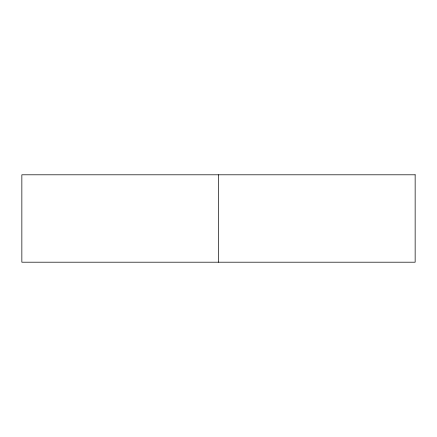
<?xml version="1.0" encoding="UTF-8"?>
<svg xmlns="http://www.w3.org/2000/svg" width="437" height="437" viewBox="0 0 437 437"><rect width="100%" height="100%" fill="white"/><g stroke="black" fill="none" stroke-linecap="round" stroke-linejoin="round"><path stroke-width="0.66" d="M218.5 174.8L218.5 262.2M415.15 174.8L21.85 174.8L21.85 262.2L415.15 262.2L415.15 174.8"/></g></svg>
